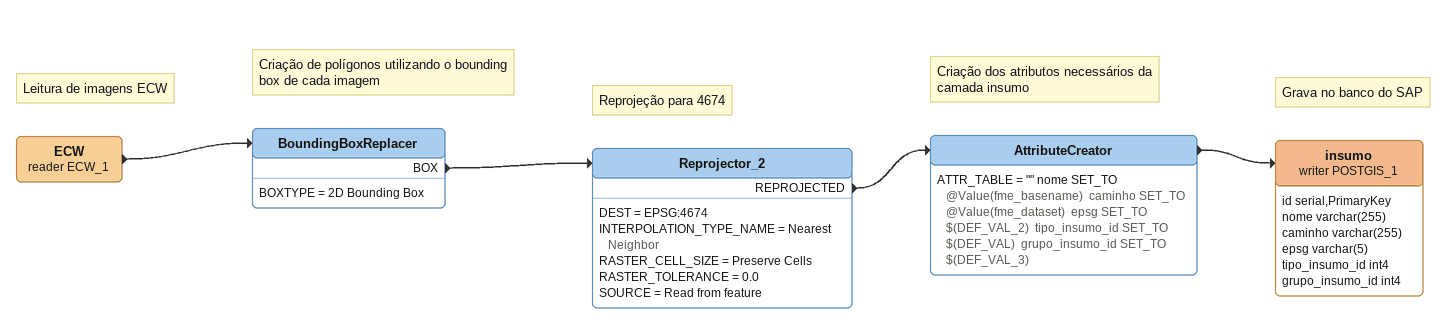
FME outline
Note: Leitura de imagens ECW
ECW (reader ECW_1)
    -> BoundingBoxReplacer
Note: Criação de polígonos utilizando o bounding box de cada imagem
BoundingBoxReplacer
    BOXTYPE = 2D Bounding Box
    BOX -> Reprojector_2
Note: Reprojeção para 4674
Reprojector_2
    DEST = EPSG:4674
    INTERPOLATION_TYPE_NAME = Nearest Neighbor
    RASTER_CELL_SIZE = Preserve Cells
    RASTER_TOLERANCE = 0.0
    SOURCE = Read from feature
    REPROJECTED -> AttributeCreator
Note: Criação dos atributos necessários da camada insumo
AttributeCreator
    ATTR_TABLE = "" nome SET_TO @Value(fme_basename)  caminho SET_TO @Value(fme_dataset)  epsg SET_TO $(DEF_VAL_2)  tipo_insumo_id SET_TO $(DEF_VAL)  grupo_insumo_id SET_TO $(DEF_VAL_3)
    -> insumo (writer POSTGIS_1)
Note: Grava no banco do SAP
insumo (writer POSTGIS_1)
    attributes: id serial,PrimaryKey, nome varchar(255), caminho varchar(255), epsg varchar(5), tipo_insumo_id int4, grupo_insumo_id int4
